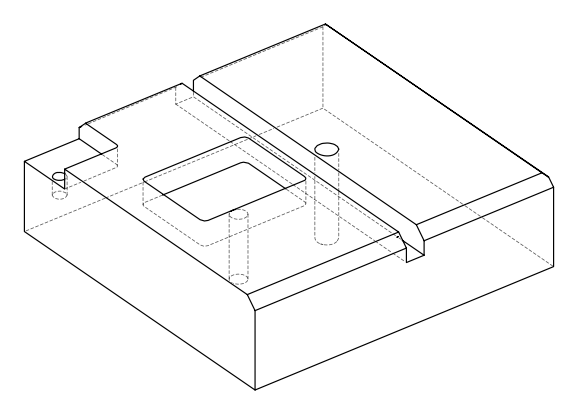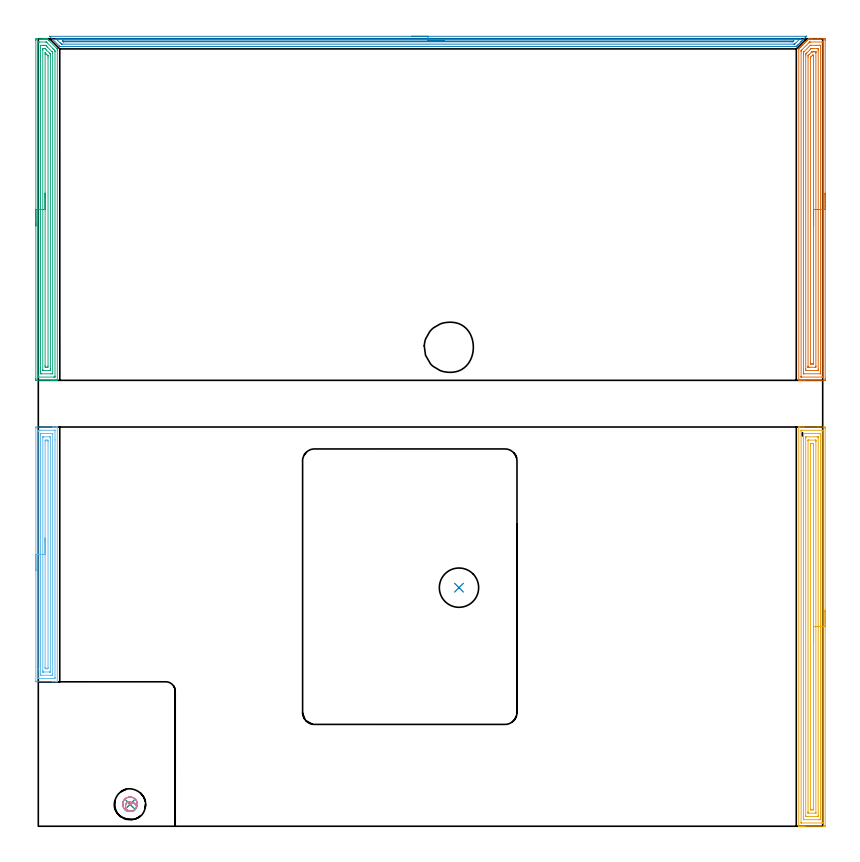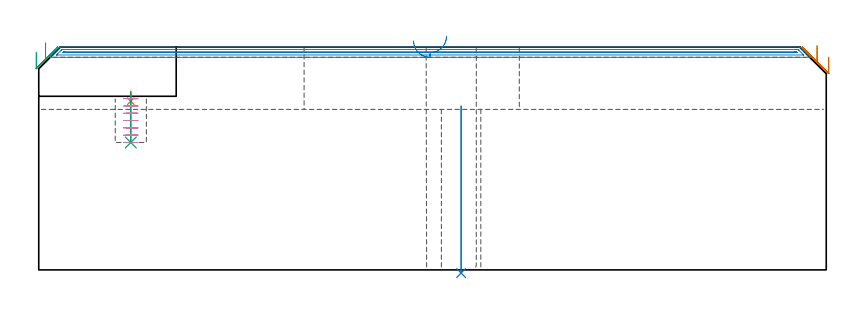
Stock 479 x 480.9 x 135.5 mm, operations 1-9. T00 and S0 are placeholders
(PLAN: 13 operations, 8 tool changes, 168.9 min)
(1 SPOT_DRILL | STEP1POCKET | NXT0321_9005460120000 | 0.06 min | 3548 mm3)
(2 INDEXABLE_INSERT_DRILL_THROUGH_HOLE_FROM_SOLID | STEP1HOLE | NXT0302_019 | 0.42 min | 61210 mm3)
(3 DRILL_BLIND_HOLE_INTO_CENTER | STEP1POCKET | NXT0301_128 | 0.13 min | 2859 mm3)
(4 MILL_ROUGH_BLIND_HOLE_CONTOUR | STEP1POCKET | NXT0201_013 | Spiral | 1.41 min | 9615 mm3)
(5 AREA_MILL | FG_CHAMFER_SURFACE | UGT0205_001 | 12 min | 32552 mm3)
(6 AREA_MILL_1 | FG_CHAMFER_SURFACE_1 | UGT0205_001 | 6.48 min | 14517 mm3)
(7 AREA_MILL_2 | FG_CHAMFER_SURFACE_2 | UGT0205_001 | 10.25 min | 27994 mm3)
(8 AREA_MILL_3 | FG_CHAMFER_SURFACE_3 | UGT0205_001 | 11.11 min | 8877 mm3)
(9 AREA_MILL_4 | FG_CHAMFER_SURFACE_4 | UGT0205_001 | 8.54 min | 18336 mm3)
(10 MILL_CORNER_NOTCH_RECTANGULAR | CORNER_NOTCH_RECTANGULAR | NXT0201_013 | Follow Part, ap 2.5, ae 75% | 31.03 min | 211541 mm3)
(11 MILL_RECTANGULAR_POCKET | POCKET_RECTANGULAR_STRAIGHT | NXT0201_011 | Follow Part, ap 3, ae 75% | 64.43 min | 815754 mm3)
(12 MILL_RECTANGULAR_SLOT | SLOT_RECTANGULAR | UGT0201_094 | Follow Part, ap 5, ae 75% | 16.9 min | 514327 mm3)
(13 MILL_THROUGH_HOLE_FROM_SOLID_MATERIAL | STEP1HOLE_1 | NXT0201_007 | Circular | 6.12 min | 98530 mm3)
(TOOL NXT0321_9005460120000 | NC Spot Drill, 142deg, 12mm, Carbide, Uncoated | D12 PA142 FL30 Z2)
(TOOL NXT0302_019 | Index. Insert Drill 24mm [880-D2400L25-05] | D24 PA176 FL120 Z2)
(TOOL NXT0301_128 | Carbide Drill 12mm [861.1-1200-036A1-GP GC34] | D12 PA150 FL37.4 Z2)
(TOOL NXT0201_013 | ENDMILL 10mm | D10 FL30 Z4)
(TOOL UGT0205_001 | Chamfer Mill 20 x 3 x 45 deg. | D20 FL50 Z2)
(TOOL NXT0201_011 | ENDMILL 12mm [2P460-1200-NA 1630] | D12 FL38 Z6)
(TOOL UGT0201_094 | End mill 20 mm | D20 FL38 Z4)
(TOOL NXT0201_007 | ENDMILL 25mm [R216.25-25050GCK54P 1620] | D25 R3 FL54 Z5)
(OP 1 SPOT_DRILL)
G17 G21 G94 G90
T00 M6
G54
G17 G0 G90 X56. Y13.4 S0 M3
G43 Z145.5 H0
G94 G81 G98 Z102.6 F250. R108.6
G80
M5
M2
(OP 2 INDEXABLE_INSERT_DRILL_THROUGH_HOLE_FROM_SOLID)
G17 G21 G94 G90
T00 M6
G54
G17 G0 G90 X256.9 Y145.7 S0 M3
G43 Z145.5 H1
G94 G81 G98 Z-1.919 F250. R99.6
G80
M5
M2
(OP 3 DRILL_BLIND_HOLE_INTO_CENTER)
G17 G21 G94 G90
T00 M6
G54
G17 G0 G90 X56. Y13.4 S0 M3
G43 Z145.5 H1
G94 G81 G98 Z77.5 F250. R107.6
G80
M5
M2
(OP 4 MILL_ROUGH_BLIND_HOLE_CONTOUR)
G17 G21 G94 G90
T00 M6
G54
G17 G0 G90 X56. Y13.4 S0 M3
G43 Z145.5 H0
Z104.157
G94 G3 X56.244 Y14.796 R0.719 F250.
X53.907 Y14.154 R2.104
X54.573 Y9.822 R2.939
X59.429 Y10.563 R3.691
X58.837 Y16.829 R4.45
X59.429 Y10.563 R-4.45
X59.133 Y13.696 R2.225
X56. Y13.4 R2.225
G0 Z99.714
G3 X56.244 Y14.796 R0.719
X53.907 Y14.154 R2.104
X54.573 Y9.822 R2.939
X59.429 Y10.563 R3.691
X58.837 Y16.829 R4.45
X59.429 Y10.563 R-4.45
X59.133 Y13.696 R2.225
X56. Y13.4 R2.225
G0 Z95.271
G3 X56.244 Y14.796 R0.719
X53.907 Y14.154 R2.104
X54.573 Y9.822 R2.939
X59.429 Y10.563 R3.691
X58.837 Y16.829 R4.45
X59.429 Y10.563 R-4.45
X59.133 Y13.696 R2.225
X56. Y13.4 R2.225
G0 Z90.829
G3 X56.244 Y14.796 R0.719
X53.907 Y14.154 R2.104
X54.573 Y9.822 R2.939
X59.429 Y10.563 R3.691
X58.837 Y16.829 R4.45
X59.429 Y10.563 R-4.45
X59.133 Y13.696 R2.225
X56. Y13.4 R2.225
G0 Z86.386
G3 X56.244 Y14.796 R0.719
X53.907 Y14.154 R2.104
X54.573 Y9.822 R2.939
X59.429 Y10.563 R3.691
X58.837 Y16.829 R4.45
X59.429 Y10.563 R-4.45
X59.133 Y13.696 R2.225
X56. Y13.4 R2.225
G0 Z81.943
G3 X56.244 Y14.796 R0.719
X53.907 Y14.154 R2.104
X54.573 Y9.822 R2.939
X59.429 Y10.563 R3.691
X58.837 Y16.829 R4.45
X59.429 Y10.563 R-4.45
X59.133 Y13.696 R2.225
X56. Y13.4 R2.225
G0 Z77.5
G3 X56.244 Y14.796 R0.719
X53.907 Y14.154 R2.104
X54.573 Y9.822 R2.939
X59.429 Y10.563 R3.691
X58.837 Y16.829 R4.45
X59.429 Y10.563 R-4.45
X59.133 Y13.696 R2.225
X56. Y13.4 R2.225
G0 Z145.5
M5
M2
(OP 5 AREA_MILL)
G17 G21 G94 G90
T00 M6
G54
G17 G0 G90 X480.5 Y131.9 S1061 M3
G43 Z145.5 H0
Z129.4
G94 G1 Y131.862 Z128.528 F250.
Y131.748 Z127.664
Y131.559 Z126.812
Y131.297 Z125.98
Y130.963 Z125.174
Y130.56 Z124.4
Y130.092 Z123.664
Y129.56 Z122.972
Y128.971 Z122.329
Y128.328 Z121.74
Y127.636 Z121.209
Y126.9 Z120.74
Y126.126 Z120.337
Y125.32 Z120.003
Y124.488 Z119.741
Y123.637 Z119.552
Y122.772 Z119.438
Y121.9 Z119.4
Y0.598
X480.496 Y0.223 Z119.402
X480.491 Y0.01 Z119.406
X480.274 Y0. Z119.623
X468.17 Z131.725
X467.576 Z132.318
X466.992 Z132.905
X466.69 Z133.206
X466.106 Z133.79
X465.804 Z134.091
X465.218 Z134.681
X464.753 Z135.146
X464.425 Z135.465
X464.403 Y0.009 Z135.488
X464.4 Y0.152 Z135.5
Y243.648
X464.402 Y243.791 Z135.488
X464.425 Y243.8 Z135.465
X464.753 Z135.146
X465.199 Z134.7
X465.804 Z134.091
X466.992 Z132.905
X467.576 Z132.318
X476.146 Z123.751
X479.691 Z120.207
X479.982 Y243.797 Z119.915
X480.492 Y243.792 Z119.406
X480.494 Y243.717 Z119.403
X480.499 Y243.202 Z119.401
X480.5 Y242.681 Z119.4
Y121.9
X479.086 Z120.814
Y2.382
X479.082 Y2.162 Z120.818
X479.079 Y2.053 Z120.821
X479.072 Y2.01 Z120.828
X478.969 Y2.007 Z120.931
X478.589 Y2.001 Z121.311
X466.183 Y2. Z133.717
X465.947 Y2.004 Z133.953
X465.854 Y2.008 Z134.046
X465.821 Y2.012 Z134.079
X465.819 Y2.056 Z134.081
X465.816 Y2.16 Z134.084
X465.814 Y2.371 Z134.086
Y241.418
X465.818 Y241.638 Z134.082
X465.821 Y241.747 Z134.079
X465.828 Y241.79 Z134.072
X465.931 Y241.793 Z133.969
X466.311 Y241.799 Z133.589
X478.717 Y241.8 Z121.183
X478.953 Y241.797 Z120.947
X479.046 Y241.792 Z120.854
X479.079 Y241.788 Z120.821
X479.081 Y241.745 Z120.819
X479.084 Y241.64 Z120.816
X479.086 Y241.429 Z120.814
Y121.9
X477.672 Z122.228
X477.671 Y4.166 Z122.229
X477.67 Y4.078 Z122.23
X477.668 Y4.036 Z122.232
X477.665 Y4.02 Z122.235
X477.652 Y4.01 Z122.248
X477.487 Y4.002 Z122.413
X477.324 Y4.001 Z122.576
X476.602 Y4. Z123.298
X467.576 Y4.001 Z132.324
X467.411 Y4.004 Z132.489
X467.302 Y4.01 Z132.598
X467.235 Y4.016 Z132.665
X467.233 Y4.05 Z132.667
X467.231 Y4.166 Z132.669
X467.229 Y4.515 Z132.671
Y239.634
X467.23 Y239.722 Z132.67
X467.232 Y239.765 Z132.668
X467.235 Y239.78 Z132.665
X467.249 Y239.79 Z132.651
X467.413 Y239.798 Z132.487
X467.576 Y239.799 Z132.324
X468.298 Y239.8 Z131.602
X477.324 Y239.799 Z122.576
X477.489 Y239.796 Z122.411
X477.598 Y239.791 Z122.302
X477.665 Y239.784 Z122.235
X477.667 Y239.75 Z122.233
X477.67 Y239.634 Z122.23
X477.671 Y239.285 Z122.229
X477.672 Y121.9 Z122.228
X476.257 Z123.643
Y6.842
X476.255 Y6.134 Z123.645
X476.252 Y6.031 Z123.648
X476.25 Y6.01 Z123.65
X476.23 Y6.007 Z123.67
X476.179 Y6.004 Z123.721
X475.97 Y6.001 Z123.93
X469.298 Y6. Z130.602
X468.914 Y6.006 Z130.986
X468.722 Y6.01 Z131.178
X468.65 Y6.025 Z131.25
X468.648 Y6.085 Z131.252
X468.643 Y6.659 Z131.257
Y236.958
X468.645 Y237.666 Z131.255
X468.648 Y237.769 Z131.252
X468.65 Y237.79 Z131.25
X468.67 Y237.793 Z131.23
X468.721 Y237.796 Z131.179
X468.93 Y237.799 Z130.97
X475.602 Y237.8 Z124.298
X475.986 Y237.794 Z123.914
X476.178 Y237.79 Z123.722
X476.251 Y237.775 Z123.649
X476.252 Y237.715 Z123.648
X476.257 Y237.141 Z123.643
Y121.9
X474.843 Z125.057
Y8.268
X474.842 Y8.149 Z125.058
X474.838 Y8.054 Z125.062
X474.834 Y8.009 Z125.066
X474.82 Y8.006 Z125.08
X474.665 Y8.002 Z125.235
X474.401 Y8. Z125.499
X470.146 Y8.001 Z129.754
X470.092 Y8.005 Z129.808
X470.067 Y8.009 Z129.833
X470.064 Y8.09 Z129.836
X470.058 Y8.447 Z129.842
X470.057 Y8.625 Z129.843
Y8.804
Y235.532
X470.058 Y235.652 Z129.842
X470.062 Y235.746 Z129.838
X470.066 Y235.791 Z129.834
X470.08 Y235.794 Z129.82
X470.235 Y235.798 Z129.665
X470.5 Y235.8 Z129.401
X474.754 Y235.799 Z125.146
X474.808 Y235.795 Z125.092
X474.833 Y235.791 Z125.067
X474.836 Y235.711 Z125.064
X474.842 Y235.353 Z125.058
X474.843 Y235.175 Z125.057
Y234.996
Y121.9
X473.429 Z126.471
X473.428 Y10.762 Z126.472
X473.427 Y10.409 Z126.473
X473.424 Y10.14 Z126.476
X473.422 Y10.015 Z126.478
X473.294 Y10.006 Z126.606
X472.893 Y10.002 Z127.007
X472.413 Y10. Z127.487
X472.007 Y10.001 Z127.893
X471.523 Y10.004 Z128.377
X471.484 Y10.01 Z128.416
X471.478 Y10.05 Z128.422
X471.475 Y10.409 Z128.425
X471.472 Y10.948 Z128.428
X471.471 Y233.038 Z128.429
X471.473 Y233.391 Z128.427
X471.476 Y233.66 Z128.424
X471.478 Y233.786 Z128.422
X471.606 Y233.794 Z128.294
X472.007 Y233.798 Z127.893
X472.487 Y233.8 Z127.413
X472.893 Y233.799 Z127.007
X473.377 Y233.796 Z126.523
X473.416 Y233.791 Z126.484
X473.422 Y233.751 Z126.478
X473.425 Y233.391 Z126.475
X473.428 Y232.852 Z126.472
X473.429 Y121.9 Z126.471
Y121.028 Z126.509
Y120.164 Z126.623
Y119.312 Z126.812
Y118.48 Z127.074
Y117.674 Z127.408
Y116.9 Z127.811
Y116.164 Z128.28
Y115.472 Z128.811
Y114.829 Z129.4
Y114.24 Z130.043
Y113.709 Z130.735
Y113.24 Z131.471
Y112.837 Z132.245
Y112.503 Z133.051
Y112.241 Z133.883
Y112.052 Z134.735
Y111.938 Z135.6
Y111.9 Z136.471
G0 Z145.5
M5
M2
(OP 6 AREA_MILL_1)
G17 G21 G94 G90
T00 M6
G54
G17 G0 G90 X-1.5 Y156. S1061 M3
G43 Z145.5 H0
Z132.4
G94 G1 Y156.038 Z131.528 F250.
Y156.152 Z130.664
Y156.341 Z129.812
Y156.603 Z128.98
Y156.937 Z128.174
Y157.34 Z127.4
Y157.808 Z126.664
Y158.34 Z125.972
Y158.929 Z125.329
Y159.572 Z124.74
Y160.264 Z124.208
Y161. Z123.74
Y161.774 Z123.337
Y162.58 Z123.003
Y163.412 Z122.741
Y164.264 Z122.552
Y165.128 Z122.438
Y166. Z122.4
Y243.195
X-1.495 Y243.682 Z122.403
X-1.492 Y243.79 Z122.406
X-1.379 Y243.8 Z122.518
X8.562 Z132.456
X9.128 Z133.024
X9.44 Z133.336
X10.006 Z133.902
X10.318 Z134.213
X10.944 Z134.843
X11.313 Z135.212
X11.459 Y243.797 Z135.351
X11.598 Y243.79 Z135.489
X11.6 Y243.641 Z135.5
Y88.359
X11.598 Y88.21 Z135.489
X11.459 Y88.203 Z135.351
X11.313 Y88.2 Z135.212
X10.943 Z134.843
X10.318 Z134.213
X9.128 Z133.024
X8.562 Z132.456
X-1.308 Z122.589
X-1.381 Y88.202 Z122.517
X-1.492 Y88.21 Z122.405
X-1.499 Y88.322 Z122.399
X-1.5 Y88.805 Z122.4
Y166.
X-0.086 Z123.814
X-0.085 Y241.274 Z123.815
X-0.084 Y241.41 Z123.816
X-0.079 Y241.779 Z123.821
X0.282 Y241.794 Z124.182
X0.66 Y241.798 Z124.56
X1.154 Y241.8 Z125.054
X1.538 Z125.438
X9.935 Z133.835
X10.112 Y241.798 Z134.012
X10.141 Y241.796 Z134.041
X10.169 Y241.79 Z134.069
X10.179 Y241.783 Z134.079
X10.18 Y241.761 Z134.08
X10.185 Y241.546 Z134.085
X10.186 Y235.991 Z134.086
X10.185 Y90.725 Z134.085
X10.184 Y90.59 Z134.084
X10.179 Y90.221 Z134.079
X9.818 Y90.206 Z133.718
X9.44 Y90.202 Z133.34
X8.946 Y90.2 Z132.846
X8.562 Z132.462
X0.165 Z124.065
X-0.012 Y90.202 Z123.888
X-0.041 Y90.204 Z123.859
X-0.069 Y90.21 Z123.831
X-0.079 Y90.217 Z123.821
X-0.08 Y90.239 Z123.82
X-0.085 Y90.454 Z123.815
X-0.086 Y96.014 Z123.814
Y166.
X1.328 Z125.228
X1.329 Y238.945 Z125.229
X1.331 Y239.625 Z125.231
X1.333 Y239.731 Z125.233
X1.335 Y239.777 Z125.235
X1.373 Y239.793 Z125.273
X1.538 Y239.795 Z125.438
X2.244 Y239.8 Z126.144
X2.416 Z126.316
X8.391 Y239.799 Z132.291
X8.562 Y239.796 Z132.462
X8.733 Y239.79 Z132.633
X8.765 Y239.782 Z132.665
X8.768 Y239.752 Z132.668
X8.77 Y239.696 Z132.67
X8.771 Y239.625 Z132.671
X8.772 Y239.412 Z132.672
X8.771 Y93.055 Z132.671
X8.769 Y92.375 Z132.669
X8.767 Y92.269 Z132.667
X8.765 Y92.223 Z132.665
X8.727 Y92.208 Z132.627
X8.562 Y92.205 Z132.462
X7.856 Y92.2 Z131.756
X7.684 Z131.584
X1.709 Y92.201 Z125.609
X1.538 Y92.204 Z125.438
X1.367 Y92.21 Z125.267
X1.335 Y92.218 Z125.235
X1.332 Y92.248 Z125.232
X1.33 Y92.304 Z125.23
X1.329 Y92.375 Z125.229
X1.328 Y92.588 Z125.228
Y166.
X2.743 Z126.643
Y237.507
X2.745 Y237.695 Z126.645
X2.748 Y237.762 Z126.648
X2.751 Y237.79 Z126.651
X2.771 Y237.792 Z126.671
X2.875 Y237.796 Z126.775
X3.294 Y237.8 Z127.194
X3.334 Z127.234
X6.806 Z130.706
X6.846 Z130.746
X7.226 Y237.793 Z131.126
X7.32 Y237.79 Z131.22
X7.351 Y237.781 Z131.251
X7.353 Y237.751 Z131.253
X7.355 Y237.672 Z131.255
X7.357 Y237.28 Z131.257
Y236.948
Y94.493
X7.355 Y94.305 Z131.255
X7.352 Y94.238 Z131.252
X7.349 Y94.21 Z131.249
X7.329 Y94.208 Z131.229
X7.225 Y94.204 Z131.125
X6.806 Y94.2 Z130.706
X6.766 Z130.666
X3.294 Z127.194
X3.254 Z127.154
X2.874 Y94.207 Z126.774
X2.78 Y94.21 Z126.68
X2.749 Y94.219 Z126.649
X2.747 Y94.249 Z126.647
X2.745 Y94.328 Z126.645
X2.743 Y94.72 Z126.643
Y95.052
Y166.
X4.157 Z128.057
Y235.178
X4.172 Y235.79 Z128.072
X4.427 Y235.797 Z128.327
X5.05 Y235.799 Z128.95
X5.303 Z129.203
X5.928 Y235.79 Z129.828
X5.943 Y235.163 Z129.843
Y235.148
Y96.822
X5.928 Y96.21 Z129.828
X5.673 Y96.203 Z129.573
X5.05 Y96.201 Z128.95
X4.797 Z128.697
X4.172 Y96.21 Z128.072
X4.157 Y96.837 Z128.057
Y96.852
Y166.
Y166.872 Z128.095
Y167.736 Z128.209
Y168.588 Z128.398
Y169.42 Z128.66
Y170.226 Z128.994
Y171. Z129.397
Y171.736 Z129.865
Y172.428 Z130.396
Y173.071 Z130.986
Y173.66 Z131.629
Y174.192 Z132.321
Y174.66 Z133.057
Y175.063 Z133.831
Y175.397 Z134.637
Y175.659 Z135.469
Y175.848 Z136.32
Y175.962 Z137.185
Y176. Z138.057
G0 Z145.5
M5
M2
(OP 7 AREA_MILL_2)
G17 G21 G94 G90
T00 M6
G54
G17 G0 G90 X480.5 Y386.6 S1061 M3
G43 Z145.5 H0
Z129.4
G94 G1 Y386.562 Z128.528 F250.
Y386.448 Z127.664
Y386.259 Z126.812
Y385.997 Z125.98
Y385.663 Z125.174
Y385.26 Z124.4
Y384.792 Z123.664
Y384.26 Z122.972
Y383.671 Z122.329
Y383.028 Z121.74
Y382.336 Z121.209
Y381.6 Z120.74
Y380.826 Z120.337
Y380.02 Z120.003
Y379.188 Z119.741
Y378.336 Z119.552
Y377.472 Z119.438
Y376.6 Z119.4
Y273.296
X480.499 Y272.924 Z119.401
X480.494 Y272.408 Z119.404
X480.492 Y272.309 Z119.406
X479.982 Y272.3 Z119.915
X467.576 Z132.318
X466.154 Z133.742
X465.804 Z134.091
X465.102 Z134.797
X464.81 Z135.09
X464.429 Z135.461
X464.404 Z135.486
X464.402 Y272.396 Z135.494
X464.401 Y272.429 Z135.496
X464.402 Y272.476 Z135.498
X464.4 Y474.467 Z135.5
X464.404 Y474.695 Z135.489
X464.447 Y474.749 Z135.449
X464.613 Y474.914 Z135.285
X464.778 Y475.079 Z135.12
X464.918 Y475.22 Z134.978
X465.06 Y475.36 Z134.838
X465.217 Y475.518 Z134.68
X465.361 Y475.663 Z134.535
X465.506 Y475.807 Z134.391
X465.657 Y475.958 Z134.241
X465.804 Y476.106 Z134.092
X465.953 Y476.254 Z133.945
X466.096 Y476.397 Z133.802
X466.247 Y476.549 Z133.648
X466.4 Y476.701 Z133.498
X466.536 Y476.837 Z133.362
X466.69 Y476.992 Z133.205
X466.847 Y477.148 Z133.051
X466.975 Y477.276 Z132.923
X467.133 Y477.435 Z132.762
X467.627 Y477.927 Z132.273
X467.89 Y478.191 Z132.008
X468.019 Y478.321 Z131.877
X468.392 Y478.692 Z131.508
X468.536 Y478.836 Z131.363
X468.784 Y479.084 Z131.115
X468.905 Y479.207 Z130.991
X469.256 Y479.556 Z130.644
X469.446 Y479.746 Z130.454
X469.677 Y479.978 Z130.221
X469.792 Y480.093 Z130.105
X470.12 Y480.42 Z129.78
X470.355 Y480.655 Z129.545
X470.575 Y480.872 Z129.323
X470.607 Y480.897 Z129.289
X470.678 Y480.899 Z129.22
X470.719 Y480.9 Z129.179
X472.358 Z127.539
X476.17 Z123.726
X478.829 Z121.069
X479.715 Z120.183
X479.982 Y480.897 Z119.915
X480.492 Y480.891 Z119.406
X480.494 Y480.792 Z119.404
X480.498 Y480.276 Z119.402
X480.5 Y479.754 Z119.4
Y376.6
X479.086 Z120.814
Y274.722
X479.084 Y274.491 Z120.816
X479.082 Y274.38 Z120.818
X479.079 Y274.327 Z120.821
X479.075 Y274.31 Z120.825
X479.025 Y274.308 Z120.875
X478.617 Y274.301 Z121.283
X466.211 Z133.689
X465.953 Y274.305 Z133.947
X465.837 Y274.31 Z134.063
X465.823 Y274.313 Z134.077
X465.821 Y274.332 Z134.079
X465.819 Y274.384 Z134.081
X465.817 Y274.489 Z134.083
Y274.698
X465.814 Y473.115 Z134.086
X465.821 Y473.567 Z134.079
X465.829 Y473.668 Z134.071
X465.887 Y473.73 Z134.013
X465.987 Y473.835 Z133.913
X466.17 Y474.02 Z133.73
X470.638 Y478.489 Z129.262
X470.882 Y478.73 Z129.018
X470.963 Y478.807 Z128.937
X471.028 Y478.866 Z128.872
X471.071 Y478.89 Z128.829
X471.121 Y478.892 Z128.779
X471.6 Y478.899 Z128.3
X478.689 Z121.211
X478.948 Y478.895 Z120.952
X479.064 Y478.89 Z120.836
X479.079 Y478.888 Z120.821
X479.081 Y478.87 Z120.819
X479.084 Y478.817 Z120.816
X479.085 Y478.711 Z120.815
X479.086 Y478.499 Z120.814
Y376.6
X477.671 Z122.229
Y277.042
X477.669 Y276.499 Z122.231
X477.666 Y276.325 Z122.234
X477.665 Y276.311 Z122.235
X477.639 Y276.307 Z122.261
X477.587 Y276.303 Z122.313
X477.521 Y276.3 Z122.379
X467.576 Y276.301 Z132.324
X467.379 Y276.304 Z132.521
X467.248 Y276.309 Z132.652
X467.236 Y276.312 Z132.664
X467.234 Y276.318 Z132.666
X467.232 Y276.341 Z132.668
X467.231 Y276.847 Z132.669
X467.229 Y471.689 Z132.671
X467.231 Y472.232 Z132.669
X467.235 Y472.577 Z132.665
X467.237 Y472.626 Z132.663
X467.262 Y472.654 Z132.638
X467.331 Y472.727 Z132.569
X467.576 Y472.977 Z132.324
X467.65 Y473.051 Z132.25
X471.301 Y476.701 Z128.599
X471.445 Y476.838 Z128.455
X471.496 Y476.885 Z128.404
X471.613 Y476.891 Z128.287
X471.811 Y476.898 Z128.089
X474.911 Y476.9 Z124.989
X477.127 Z122.773
X477.324 Y476.899 Z122.576
X477.521 Y476.897 Z122.379
X477.652 Y476.891 Z122.248
X477.666 Y476.888 Z122.234
X477.668 Y476.883 Z122.232
X477.67 Y476.86 Z122.23
X477.671 Y476.818 Z122.229
X477.672 Y476.701 Z122.228
X477.671 Y376.6 Z122.229
X476.257 Z123.643
Y279.18
X476.256 Y278.47 Z123.644
X476.253 Y278.367 Z123.647
X476.251 Y278.314 Z123.649
X476.206 Y278.31 Z123.694
X475.988 Y278.304 Z123.912
X475.552 Y278.3 Z124.348
X469.335 Z130.565
X468.909 Y278.304 Z130.991
X468.696 Y278.309 Z131.204
X468.651 Y278.313 Z131.249
X468.649 Y278.349 Z131.251
X468.647 Y278.412 Z131.253
X468.645 Y278.996 Z131.255
Y279.18
X468.643 Y471.156 Z131.257
X468.646 Y471.339 Z131.254
X468.65 Y471.516 Z131.25
X468.658 Y471.597 Z131.242
X468.712 Y471.656 Z131.188
X468.871 Y471.82 Z131.029
X469.281 Y472.232 Z130.619
X471.54 Y474.491 Z128.36
X471.696 Y474.647 Z128.204
X471.822 Y474.77 Z128.078
X471.906 Y474.848 Z127.994
X471.955 Y474.89 Z127.945
X472.007 Y474.898 Z127.893
X472.021 Y474.899 Z127.879
X472.893 Y474.9 Z127.007
X475.552 Z124.348
X475.992 Y474.897 Z123.908
X476.204 Y474.892 Z123.696
X476.251 Y474.889 Z123.649
X476.253 Y474.852 Z123.647
X476.255 Y474.789 Z123.645
X476.257 Y474.202 Z123.643
Y474.02
Y376.6
X474.843 Z125.057
X474.842 Y280.968 Z125.058
X474.841 Y280.791 Z125.059
X474.836 Y280.61 Z125.064
X474.824 Y280.31 Z125.076
X474.665 Y280.306 Z125.235
X474.44 Y280.301 Z125.46
X470.896 Y280.3 Z129.004
X470.235 Y280.301 Z129.665
X470.14 Y280.303 Z129.76
X470.083 Y280.307 Z129.817
X470.072 Y280.309 Z129.828
X470.066 Y280.337 Z129.834
X470.064 Y280.437 Z129.836
X470.06 Y280.791 Z129.84
X470.059 Y280.968 Z129.841
X470.058 Y469.73 Z129.842
X470.063 Y470.445 Z129.837
X470.064 Y470.531 Z129.836
X470.095 Y470.585 Z129.805
X470.235 Y470.73 Z129.665
X470.535 Y471.035 Z129.365
X470.837 Y471.339 Z129.063
X472.007 Y472.507 Z127.893
X472.319 Y472.812 Z127.581
X472.399 Y472.889 Z127.501
X472.562 Y472.893 Z127.338
X472.893 Y472.898 Z127.007
X473.118 Y472.9 Z126.782
X473.779 Z126.121
X474.665 Z125.235
X474.76 Y472.899 Z125.14
X474.818 Y472.898 Z125.082
X474.833 Y472.895 Z125.067
X474.836 Y472.892 Z125.064
X474.838 Y472.872 Z125.062
X474.841 Y472.77 Z125.059
X474.843 Y472.412 Z125.057
Y472.232
Y376.6
X473.429 Z126.471
X473.428 Y282.485 Z126.472
X473.427 Y282.35 Z126.473
X473.424 Y282.318 Z126.476
X473.422 Y282.31 Z126.478
X473.408 Y282.307 Z126.492
X473.343 Y282.302 Z126.557
X472.893 Y282.3 Z127.007
X472.458 Z127.442
X472.007 Y282.301 Z127.893
X471.568 Y282.304 Z128.332
X471.488 Y282.31 Z128.412
X471.48 Y282.392 Z128.42
X471.477 Y282.755 Z128.423
X471.474 Y283.293 Z128.426
X471.472 Y469.197 Z128.428
X471.473 Y469.374 Z128.427
X471.476 Y469.462 Z128.424
X471.478 Y469.503 Z128.422
X471.508 Y469.551 Z128.392
X471.756 Y469.804 Z128.144
X472.007 Y470.059 Z127.893
X472.644 Y470.696 Z127.256
X472.728 Y470.778 Z127.172
X472.796 Y470.841 Z127.104
X472.84 Y470.881 Z127.06
X472.893 Y470.89 Z127.007
X473.333 Y470.895 Z126.567
X473.414 Y470.89 Z126.486
X473.422 Y470.805 Z126.478
X473.425 Y470.445 Z126.475
X473.428 Y469.905 Z126.472
X473.429 Y376.6 Z126.471
Y375.728 Z126.509
Y374.864 Z126.623
Y374.012 Z126.812
Y373.18 Z127.074
Y372.374 Z127.408
Y371.6 Z127.811
Y370.864 Z128.28
Y370.172 Z128.811
Y369.529 Z129.4
Y368.94 Z130.043
Y368.408 Z130.735
Y367.94 Z131.471
Y367.537 Z132.245
Y367.203 Z133.051
Y366.941 Z133.883
Y366.752 Z134.735
Y366.638 Z135.6
Y366.6 Z136.471
G0 Z145.5
M5
M2
(OP 8 AREA_MILL_3)
G17 G21 G94 G90
T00 M6
G54
G17 G0 G90 X228. Y482.4 S1061 M3
G43 Z145.5 H0
Z139.3
G94 G1 X228.038 Z138.428 F250.
X228.152 Z137.564
X228.341 Z136.712
X228.603 Z135.88
X228.937 Z135.074
X229.34 Z134.3
X229.809 Z133.564
X230.34 Z132.872
X230.929 Z132.229
X231.572 Z131.64
X232.264 Z131.108
X233. Z130.64
X233.774 Z130.237
X234.58 Z129.903
X235.412 Z129.641
X236.264 Z129.452
X237.128 Z129.338
X238. Z129.3
X469.078 Y482.399 Z129.301
X469.085 Y482.397 Z129.303
X469.089 Y482.393 Z129.307
X469.085 Y482.386 Z129.314
X469.078 Y482.378 Z129.322
X469.06 Y482.36 Z129.34
X468.647 Y481.945 Z129.752
X468.142 Y481.442 Z130.258
X467.765 Y481.063 Z130.634
X467.589 Y480.888 Z130.811
X467.413 Y480.713 Z130.987
X466.883 Y480.182 Z131.516
X466.695 Y479.995 Z131.704
X466.565 Y479.864 Z131.835
X466.442 Y479.741 Z131.956
X466.398 Y479.697 Z132.001
X465.716 Y479.016 Z132.684
X465.561 Y478.859 Z132.838
X465.504 Y478.803 Z132.895
X464.867 Y478.167 Z133.533
X464.679 Y477.977 Z133.719
X464.019 Y477.319 Z134.381
X463.798 Y477.096 Z134.6
X463.171 Y476.471 Z135.229
X463.122 Y476.422 Z135.278
X462.904 Y476.207 Z135.486
X462.897 Y476.204 Z135.489
X462.678 Y476.2 Z135.5
X13.324
X13.103 Y476.204 Z135.489
X13.096 Y476.207 Z135.486
X12.971 Y476.328 Z135.369
X12.878 Y476.422 Z135.278
X7.071 Y482.23 Z129.469
X6.923 Y482.386 Z129.313
X6.913 Y482.398 Z129.301
X7.064 Y482.4 Z129.3
X238.
Y480.986 Z130.714
X464.988 Y480.985 Z130.715
X465.185 Y480.981 Z130.719
X465.219 Y480.979 Z130.721
X465.214 Y480.97 Z130.73
X465.201 Y480.953 Z130.747
X465.112 Y480.862 Z130.838
X465.004 Y480.754 Z130.946
X462.45 Y478.2 Z133.5
X462.229 Y477.979 Z133.721
X462.003 Y477.759 Z133.941
X461.904 Y477.665 Z134.035
X461.84 Y477.621 Z134.079
X461.742 Y477.619 Z134.081
X461.335 Y477.615 Z134.085
X14.585
X14.18 Y477.621 Z134.079
X14.128 Y477.634 Z134.066
X14.045 Y477.711 Z133.989
X13.922 Y477.83 Z133.87
X13.771 Y477.978 Z133.722
X13.331 Y478.418 Z133.282
X11.568 Y480.182 Z131.518
X11.091 Y480.662 Z131.038
X10.875 Y480.886 Z130.814
X10.805 Y480.979 Z130.721
X11.091 Y480.984 Z130.716
X11.17 Y480.985 Z130.715
X238. Y480.986 Z130.714
Y479.572 Z132.128
X461.061 Y479.571 Z132.129
X461.161 Y479.569 Z132.131
X461.335 Y479.565 Z132.135
X461.353 Y479.562 Z132.138
X461.346 Y479.55 Z132.15
X461.335 Y479.536 Z132.164
X461.217 Y479.417 Z132.283
X461.098 Y479.3 Z132.4
X460.876 Y479.087 Z132.613
X460.805 Y479.035 Z132.665
X460.713 Y479.033 Z132.667
X460.442 Y479.03 Z132.67
X459.824 Y479.029 Z132.671
X459.549
X15.833
X15.558 Y479.03 Z132.67
X15.283 Y479.033 Z132.667
X15.206 Y479.035 Z132.665
X15.17 Y479.041 Z132.659
X15.15 Y479.058 Z132.642
X15.065 Y479.138 Z132.562
X14.901 Y479.3 Z132.4
X14.665 Y479.543 Z132.157
X14.654 Y479.565 Z132.135
X14.665 Y479.566 Z132.134
X15.284 Y479.571 Z132.129
X238. Y479.572 Z132.128
X238.872 Z132.166
X239.737 Z132.28
X240.588 Z132.469
X241.42 Z132.731
X242.226 Z133.065
X243. Z133.468
X243.736 Z133.937
X244.428 Z134.468
X245.071 Z135.057
X245.66 Z135.701
X246.192 Z136.393
X246.66 Z137.128
X247.063 Z137.902
X247.397 Z138.708
X247.659 Z139.54
X247.848 Z140.392
X247.962 Z141.257
X248. Z142.128
G0 Z145.5
M5
M2
(OP 9 AREA_MILL_4)
G17 G21 G94 G90
T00 M6
G54
G17 G0 G90 X-1.5 Y366.6 S1061 M3
G43 Z145.5 H0
Z132.4
G94 G1 Y366.638 Z131.528 F250.
Y366.752 Z130.664
Y366.941 Z129.812
Y367.203 Z128.98
Y367.537 Z128.174
Y367.94 Z127.4
Y368.408 Z126.664
Y368.94 Z125.972
Y369.529 Z125.329
Y370.172 Z124.74
Y370.864 Z124.208
Y371.6 Z123.74
Y372.374 Z123.337
Y373.18 Z123.003
Y374.012 Z122.741
Y374.864 Z122.552
Y375.728 Z122.438
Y376.6 Z122.4
Y479.793
X-1.499 Y480.276 Z122.401
X-1.496 Y480.683 Z122.402
X-1.492 Y480.89 Z122.405
X-1.096 Y480.9 Z122.801
X2.416 Z126.31
X2.946 Z126.843
X3.294 Z127.19
X3.825 Z127.721
X4.172 Z128.067
X4.968 Z128.867
X5.05 Z128.948
X5.39 Y480.899 Z129.287
X5.429 Y480.872 Z129.328
X5.659 Y480.641 Z129.559
X5.726 Y480.574 Z129.625
X5.928 Y480.374 Z129.824
X6.024 Y480.276 Z129.924
X6.123 Y480.177 Z130.022
X6.221 Y480.081 Z130.117
X6.322 Y479.978 Z130.222
X6.411 Y479.89 Z130.31
X6.513 Y479.789 Z130.409
X11.196 Y475.105 Z135.094
X11.386 Y474.914 Z135.286
X11.411 Y474.888 Z135.311
X11.598 Y474.695 Z135.487
X11.6 Y474.02 Z135.5
Y272.477
X11.598 Y272.31 Z135.489
X11.442 Y272.302 Z135.335
X11.28 Y272.3 Z135.18
X11.013 Z134.913
X10.318 Z134.213
X9.093 Z132.99
X8.562 Z132.457
X7.949 Z131.845
X-0.484 Z123.414
X-1.096 Y272.302 Z122.801
X-1.307 Y272.304 Z122.591
X-1.492 Y272.31 Z122.405
X-1.496 Y272.517 Z122.402
X-1.499 Y272.924 Z122.401
X-1.5 Y273.335 Z122.4
Y376.6
X-0.086 Z123.814
X-0.085 Y478.354 Z123.815
X-0.079 Y478.884 Z123.821
X-0.057 Y478.89 Z123.843
X0.013 Y478.895 Z123.913
X0.121 Y478.899 Z124.021
X0.256 Y478.9 Z124.156
X0.66 Z124.56
X4.647 Y478.898 Z128.547
X4.848 Y478.894 Z128.748
X4.947 Y478.89 Z128.847
X5.05 Y478.792 Z128.95
X5.36 Y478.489 Z129.26
X8.937 Y474.914 Z132.837
X9.44 Y474.407 Z133.34
X9.82 Y474.02 Z133.72
X10.179 Y473.635 Z134.079
X10.184 Y473.263 Z134.084
X10.185 Y473.126 Z134.085
X10.186 Y274.846 Z134.086
X10.179 Y274.316 Z134.079
X10.157 Y274.31 Z134.057
X10.087 Y274.305 Z133.987
X9.979 Y274.301 Z133.879
X9.844 Y274.3 Z133.744
X9.44 Z133.34
X0.185 Z124.085
X-0.01 Y274.303 Z123.89
X-0.043 Y274.305 Z123.857
X-0.074 Y274.309 Z123.826
X-0.079 Y274.351 Z123.821
X-0.084 Y274.574 Z123.816
X-0.085 Y274.711 Z123.815
X-0.086 Y275.47 Z123.814
Y376.6
X1.328 Z125.228
X1.329 Y476.701 Z125.229
X1.33 Y476.808 Z125.23
X1.333 Y476.86 Z125.233
X1.335 Y476.882 Z125.235
X1.349 Y476.894 Z125.249
X2.416 Y476.9 Z126.316
X3.099 Z126.999
X3.977 Z127.877
X4.172 Y476.898 Z128.072
X4.367 Y476.894 Z128.267
X4.495 Y476.89 Z128.395
X4.563 Y476.828 Z128.463
X4.697 Y476.701 Z128.597
X5.05 Y476.351 Z128.95
X5.594 Y475.807 Z129.494
X8.275 Y473.126 Z132.175
X8.562 Y472.838 Z132.462
X8.71 Y472.687 Z132.61
X8.746 Y472.647 Z132.646
X8.761 Y472.628 Z132.661
X8.765 Y472.587 Z132.665
X8.768 Y472.445 Z132.668
X8.771 Y472.232 Z132.671
Y276.499
X8.77 Y276.392 Z132.67
X8.767 Y276.34 Z132.667
X8.765 Y276.318 Z132.665
X8.751 Y276.306 Z132.651
X7.684 Y276.3 Z131.584
X1.732 Y276.301 Z125.632
X1.538 Y276.305 Z125.438
X1.349 Y276.31 Z125.249
X1.335 Y276.499 Z125.235
X1.332 Y276.708 Z125.232
X1.329 Y277.393 Z125.229
Y277.606
X1.328 Y376.6 Z125.228
X2.743 Z126.643
Y474.02
X2.746 Y474.578 Z126.646
X2.75 Y474.767 Z126.65
X2.76 Y474.89 Z126.66
X3.307 Y474.9 Z127.207
X3.74 Y474.895 Z127.64
X3.955 Y474.89 Z127.855
X4.063 Y474.876 Z127.963
X4.172 Y474.772 Z128.072
X4.931 Y474.02 Z128.831
X5.05 Y473.902 Z128.95
X6.806 Y472.145 Z130.706
X7.205 Y471.743 Z131.105
X7.304 Y471.639 Z131.204
X7.35 Y471.588 Z131.25
X7.353 Y471.525 Z131.253
X7.355 Y471.339 Z131.255
X7.357 Y470.778 Z131.257
Y470.445
Y279.18
X7.354 Y278.622 Z131.254
X7.35 Y278.433 Z131.25
X7.34 Y278.31 Z131.24
X7.238 Y278.307 Z131.138
X6.793 Y278.3 Z130.693
X3.28 Z127.18
X2.862 Y278.306 Z126.762
X2.76 Y278.31 Z126.66
X2.749 Y278.317 Z126.649
X2.746 Y278.334 Z126.646
X2.744 Y278.368 Z126.644
X2.743 Y278.444 Z126.643
Y278.847
Y376.6
X4.157 Z128.057
Y471.339
X4.159 Y472.232 Z128.059
X4.16 Y472.245 Z128.06
X4.172 Y472.318 Z128.072
X4.264 Y472.232 Z128.164
X5.05 Y471.451 Z128.95
X5.163 Y471.339 Z129.063
X5.928 Y470.562 Z129.828
X5.941 Y470.445 Z129.841
X5.942 Y470.431 Z129.842
X5.943 Y469.551 Z129.843
Y280.953
X5.928 Y280.31 Z129.828
X5.702 Y280.304 Z129.602
X5.05 Y280.301 Z128.95
X4.826 Z128.726
X4.172 Y280.31 Z128.072
X4.157 Y280.968 Z128.057
Y280.983
Y376.6
Y377.472 Z128.095
Y378.336 Z128.209
Y379.188 Z128.398
Y380.02 Z128.66
Y380.826 Z128.994
Y381.6 Z129.397
Y382.336 Z129.865
Y383.028 Z130.396
Y383.671 Z130.986
Y384.26 Z131.629
Y384.792 Z132.321
Y385.26 Z133.057
Y385.663 Z133.831
Y385.997 Z134.637
Y386.259 Z135.469
Y386.448 Z136.32
Y386.562 Z137.185
Y386.6 Z138.057
G0 Z145.5
M5
M2
